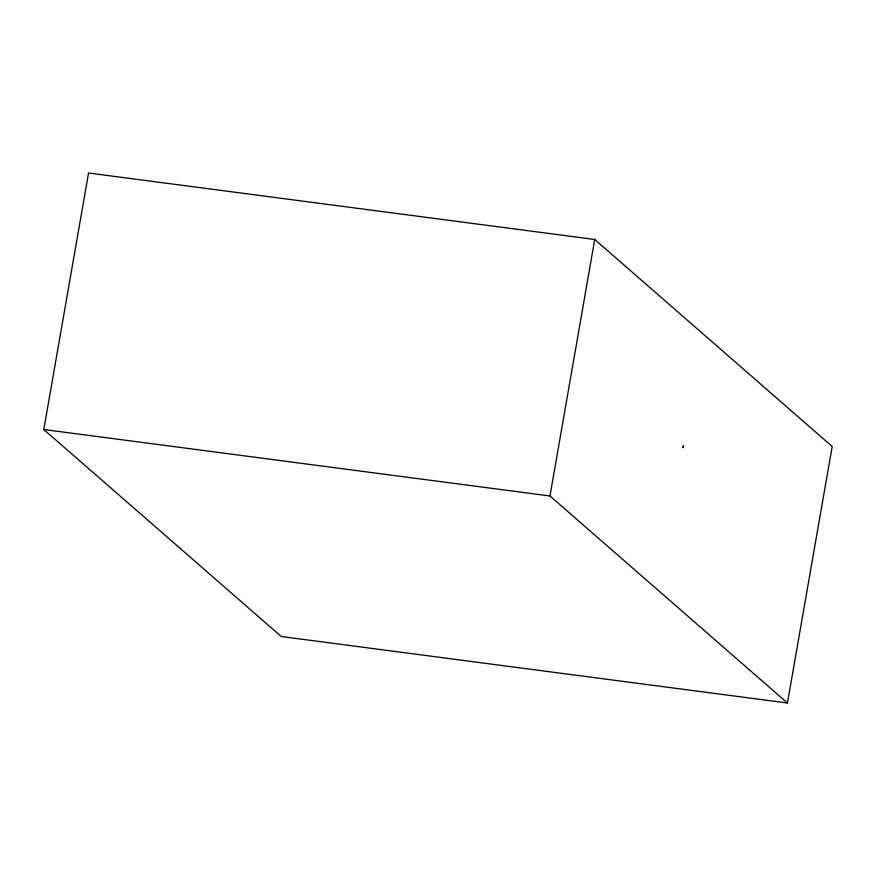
<?xml version="1.0" encoding="UTF-8"?>
<svg xmlns="http://www.w3.org/2000/svg" width="876" height="876" viewBox="0 0 876 876"><rect width="100%" height="100%" fill="white"/><g stroke="black" fill="none" stroke-linecap="round" stroke-linejoin="round"><path stroke-width="1.31" d="M43.8 429.514L88.564 173.01L594.727 239.476L832.2 446.486L787.436 702.99L281.273 636.523L43.8 429.514L549.964 495.98L787.436 702.99M549.964 495.98L594.727 239.476M683.488 445.665L682.984 447.603L683.488 445.665"/></g></svg>
